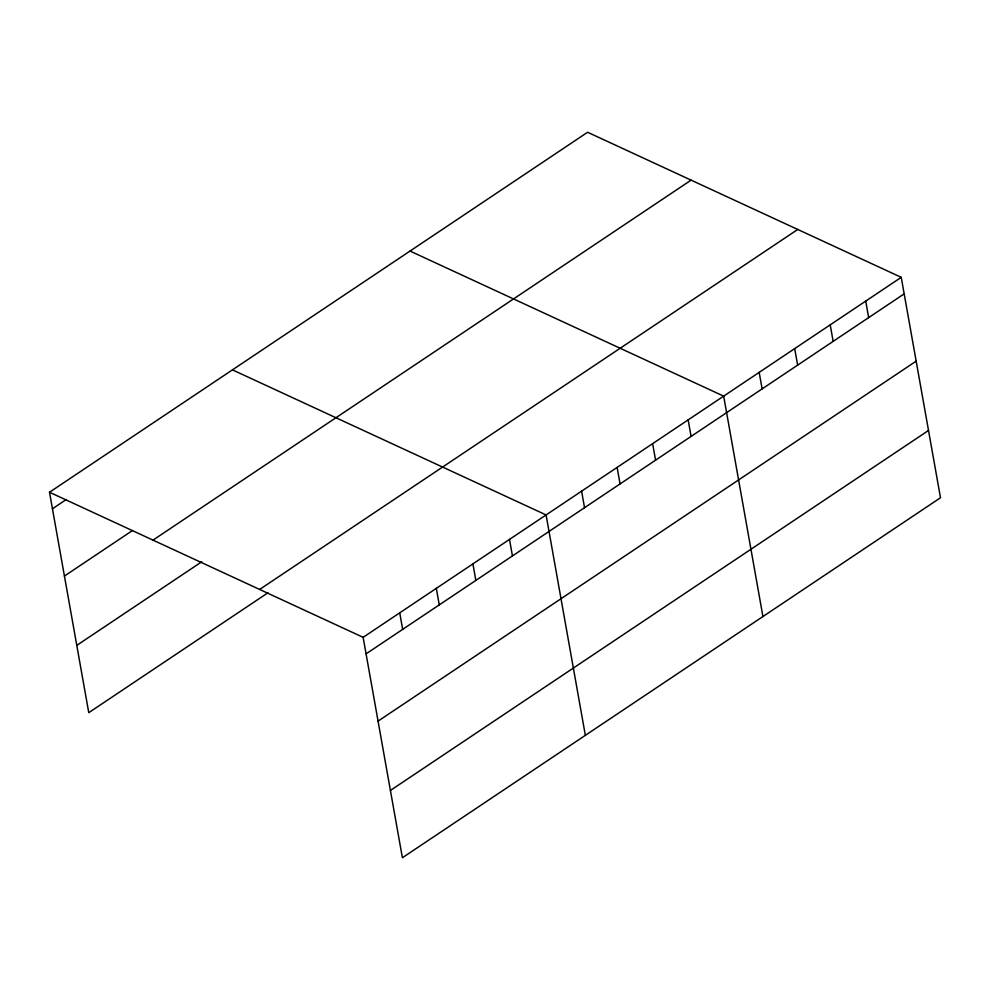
<?xml version="1.0" encoding="UTF-8"?>
<svg xmlns="http://www.w3.org/2000/svg" width="990" height="990" viewBox="0 0 990 990"><rect width="100%" height="100%" fill="white"/><g stroke="black" fill="none" stroke-linecap="round" stroke-linejoin="round"><path stroke-width="1.49" d="M49.5 492.253L587.602 132.264L901.234 277.336L940.5 497.747L402.398 857.736L363.132 637.325L49.5 492.253L88.766 712.664L267.931 592.8M52.445 508.773L66.318 499.492M64.424 576.056L132.561 530.479M153.005 540.132L691.107 180.131M76.775 645.381L201.688 561.813M259.64 589.458L797.742 229.457M363.132 637.325L901.234 277.336M366.077 653.846L904.179 293.857M378.056 721.128L916.171 361.14M390.407 790.453L928.521 430.464M410.033 251.064L723.665 396.136L762.931 616.535M232.452 369.864L546.084 514.936L585.35 735.335M865.73 301.096L868.663 317.617M830.214 324.856L833.147 341.377M794.698 348.616L797.643 365.137M759.182 372.376L762.127 388.897M688.149 419.896L691.094 436.417M652.633 443.656L655.578 460.177M617.117 467.416L620.062 483.937M581.6 491.176L584.546 507.697M509.504 539.414L512.436 555.935M472.911 563.892L475.844 580.412M436.318 588.369L439.263 604.89M399.725 612.847L402.67 629.368"/></g></svg>
